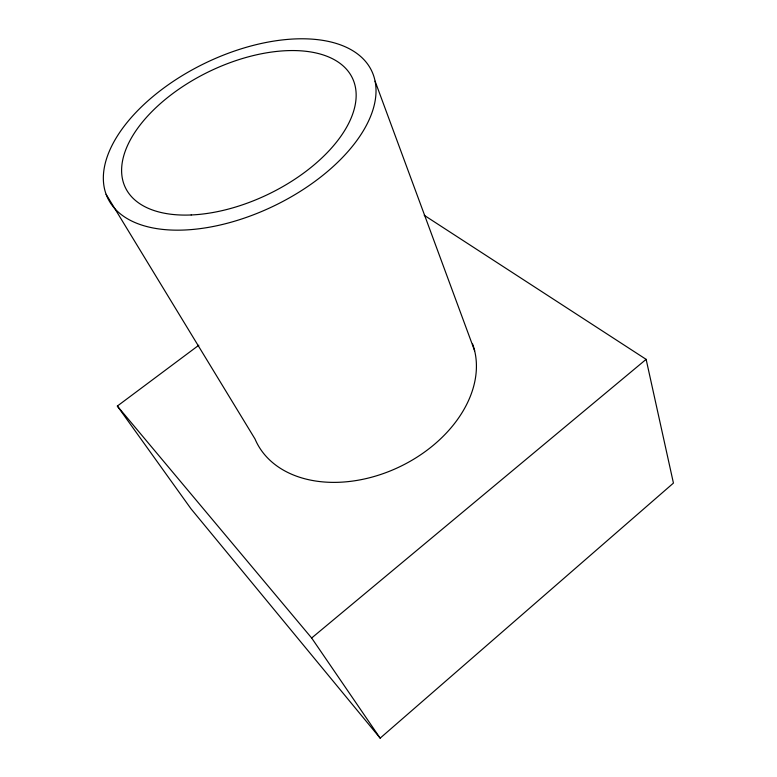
<?xml version="1.0" encoding="UTF-8"?>
<svg xmlns="http://www.w3.org/2000/svg" width="777" height="777" viewBox="0 0 777 777"><rect width="100%" height="100%" fill="white"/><g stroke="black" fill="none" stroke-linecap="round" stroke-linejoin="round"><path stroke-width="1.17" d="M198.834 345.211L117.346 406.06L190.987 508.789L380.157 738.15L673.436 483.09L646.134 359.353L424.203 215.287M380.157 738.15L311.655 638.004L646.134 359.353M117.346 406.06L311.655 638.004M106.109 194.308L255.002 438.956A118.813 84.887 -25.8 0 0 394.327 469.23A118.813 84.887 -25.8 0 0 472.601 344.017M375.087 81.177A146.513 79.254 -25.8 0 1 185.79 229.953A146.513 79.254 -25.8 0 1 158.168 92.298A146.513 79.254 -25.8 0 1 375.087 81.177L474.65 350.825M191.171 214.967A126.029 68.104 -25.8 0 0 355.516 87.811A126.029 68.104 -25.8 0 0 169.959 95.688A126.029 68.104 -25.8 0 0 191.171 214.967"/></g></svg>
